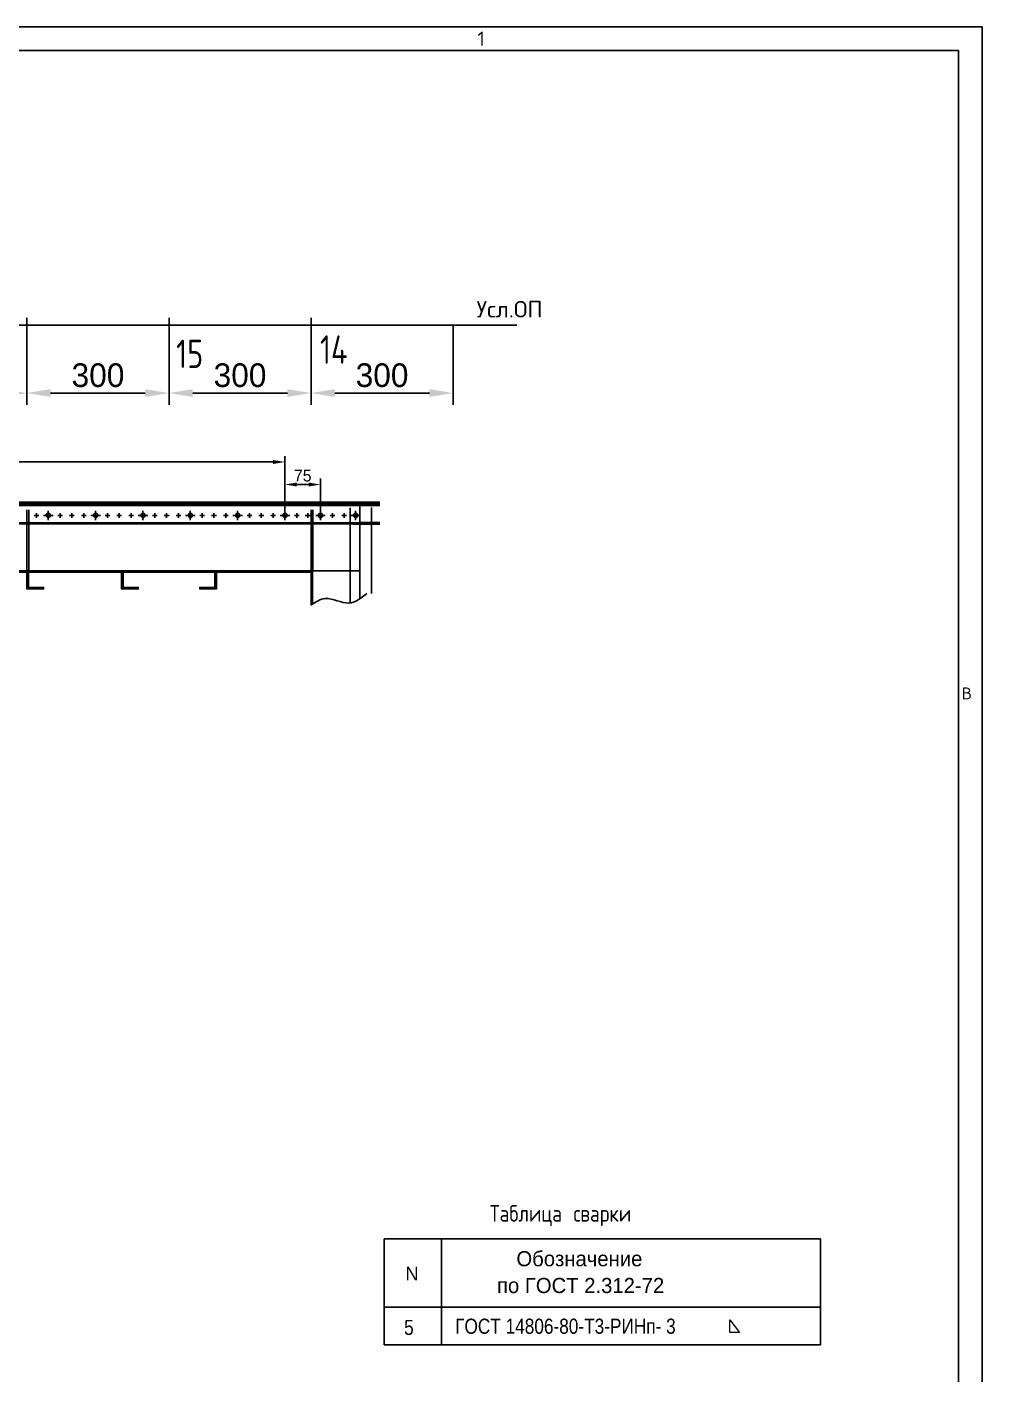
# Model space of a CAD drawing. Header units: millimetres. Extents: x -79737 to -71327, y -35924 to -29984.
# Drawn here: x -73345 to -71327, y -32830 to -29984 of the extents above; entities that cross this region are included whole.
import ezdxf
from ezdxf.enums import TextEntityAlignment as Align
from ezdxf.lldxf.tags import DXFTag

# ---------------------------------------------------------------- set-up
doc = ezdxf.new("R2010")
doc.units = ezdxf.units.MM
doc.styles.add('2_5', font='txt.shx', dxfattribs={"height": 2.5})
doc.styles.add('3', font='txt.shx', dxfattribs={"height": 3})
doc.styles.add('3.5', font='txt.shx', dxfattribs={"height": 3.5})
doc.styles.add('KTEXTSTYLE', font='GOST_AU.SHX', dxfattribs={"width": 0.96, "height": 5})
tags = doc.linetypes.add('DASH1', pattern=[75, 50, -25]).pattern_tags.tags
tags[6:7] = [DXFTag(74, 4), DXFTag(75, 0), DXFTag(340, '0'), DXFTag(46, 1.0), DXFTag(50, 0.0), DXFTag(44, 0.0), DXFTag(45, 0.0)]
tags[4:5] = [DXFTag(74, 4), DXFTag(75, 0), DXFTag(340, '0'), DXFTag(46, 1.0), DXFTag(50, 0.0), DXFTag(44, 0.0), DXFTag(45, 0.0)]
tags = doc.linetypes.add('DASH5', pattern=[90, 40, -20, 10, -20]).pattern_tags.tags
tags[10:11] = [DXFTag(74, 4), DXFTag(75, 0), DXFTag(340, '0'), DXFTag(46, 1.0), DXFTag(50, 0.0), DXFTag(44, 0.0), DXFTag(45, 0.0)]
tags[8:9] = [DXFTag(74, 4), DXFTag(75, 0), DXFTag(340, '0'), DXFTag(46, 1.0), DXFTag(50, 0.0), DXFTag(44, 0.0), DXFTag(45, 0.0)]
tags[6:7] = [DXFTag(74, 4), DXFTag(75, 0), DXFTag(340, '0'), DXFTag(46, 1.0), DXFTag(50, 0.0), DXFTag(44, 0.0), DXFTag(45, 0.0)]
tags[4:5] = [DXFTag(74, 4), DXFTag(75, 0), DXFTag(340, '0'), DXFTag(46, 1.0), DXFTag(50, 0.0), DXFTag(44, 0.0), DXFTag(45, 0.0)]
doc.dimstyles.new('ISO-10', dxfattribs={"dimscale": 10, "dimtxt": 2.5, "dimasz": 2.5, "dimexe": 1.25, "dimexo": 0, "dimtad": 1, "dimdec": 0, "dimtxsty": 'Standard', "dimcen": 2.5, "dimclrd": 7, "dimclre": 7, "dimclrt": 4, "dimadec": 0, "dimazin": 0, "dimtfac": 1, "dimtdec": 0, "dimtmove": 0, "dimatfit": 3, "dimfxl": 1, "dimarcsym": 0})
doc.dimstyles.new('PB20', dxfattribs={"dimscale": 20, "dimtxt": 2.5, "dimasz": 2.5, "dimexe": 1.25, "dimexo": 0, "dimtad": 1, "dimdec": 0, "dimtxsty": 'Standard', "dimcen": 2.5, "dimclrd": 7, "dimclre": 7, "dimclrt": 4, "dimadec": 0, "dimazin": 0, "dimtfac": 1, "dimtdec": 0, "dimtmove": 0, "dimatfit": 3, "dimfxl": 1.25, "dimarcsym": 0})

# ---------------------------------------------------------------- blocks, each defined once
blk = doc.blocks.new('*D113')
at = {"color": 7, "lineweight": -2}
for p, q in [((-75199.5, -30935.9), (-75199.5, -30890.5)), ((-75174.5, -30903), (-72824.5, -30903)), ((-72799.5, -31005.9), (-72799.5, -30890.5))]:
    blk.add_line(p, q, dxfattribs=at)
at = {"color": 7}
for points in [[(-75174.5, -30898.8), (-75174.5, -30907.2), (-75199.5, -30903)], [(-72824.5, -30898.8), (-72824.5, -30907.2), (-72799.5, -30903)]]:
    blk.add_solid(points, dxfattribs=at)
at = {"layer": 'Defpoints', "color": 0}
for p in [(-72799.5, -30903), (-75199.5, -30935.9), (-72799.5, -31005.9)]:
    blk.add_point(p, dxfattribs=at)
at = {"color": 4, "insert": (-73999.5, -30884.3), "char_height": 25, "attachment_point": 5}
blk.add_mtext('100x24=2400', dxfattribs=at)
blk = doc.blocks.new('*D177')
at = {"color": 7, "lineweight": -2}
for p, q in [((-72799.5, -30956.7), (-72799.5, -30938.1)), ((-72724.5, -31005.9), (-72724.5, -30938.1)), ((-72774.5, -30950.6), (-72749.5, -30950.6))]:
    blk.add_line(p, q, dxfattribs=at)
at = {"color": 7}
for points in [[(-72774.5, -30946.4), (-72774.5, -30954.8), (-72799.5, -30950.6)], [(-72749.5, -30946.4), (-72749.5, -30954.8), (-72724.5, -30950.6)]]:
    blk.add_solid(points, dxfattribs=at)
at = {"layer": 'Defpoints', "color": 0}
for p in [(-72799.5, -30956.7), (-72724.5, -30950.6), (-72724.5, -31005.9)]:
    blk.add_point(p, dxfattribs=at)
at = {"color": 4, "insert": (-72762, -30931.8), "char_height": 25, "attachment_point": 5}
blk.add_mtext('75', dxfattribs=at)
blk = doc.blocks.new('*D150')
at = {"color": 7, "lineweight": -2}
for p, q in [((-73644.5, -30614.2), (-73644.5, -30782.4)), ((-73344.5, -30614.2), (-73344.5, -30782.4)), ((-73594.5, -30757.4), (-73394.5, -30757.4))]:
    blk.add_line(p, q, dxfattribs=at)
at = {"color": 7}
for points in [[(-73594.5, -30749.1), (-73594.5, -30765.7), (-73644.5, -30757.4)], [(-73394.5, -30749.1), (-73394.5, -30765.7), (-73344.5, -30757.4)]]:
    blk.add_solid(points, dxfattribs=at)
at = {"layer": 'Defpoints', "color": 0}
for p in [(-73644.5, -30614.2), (-73344.5, -30614.2), (-73344.5, -30757.4)]:
    blk.add_point(p, dxfattribs=at)
at = {"color": 4, "insert": (-73494.5, -30719.9), "char_height": 50, "attachment_point": 5}
blk.add_mtext('300', dxfattribs=at)
blk = doc.blocks.new('*D151')
at = {"color": 7, "lineweight": -2}
for p, q in [((-73344.5, -30614.2), (-73344.5, -30782.4)), ((-73044.5, -30614.2), (-73044.5, -30782.4)), ((-73294.5, -30757.4), (-73094.5, -30757.4))]:
    blk.add_line(p, q, dxfattribs=at)
at = {"color": 7}
for points in [[(-73294.5, -30749.1), (-73294.5, -30765.7), (-73344.5, -30757.4)], [(-73094.5, -30749.1), (-73094.5, -30765.7), (-73044.5, -30757.4)]]:
    blk.add_solid(points, dxfattribs=at)
at = {"layer": 'Defpoints', "color": 0}
for p in [(-73344.5, -30614.2), (-73044.5, -30614.2), (-73044.5, -30757.4)]:
    blk.add_point(p, dxfattribs=at)
at = {"color": 4, "insert": (-73194.5, -30719.9), "char_height": 50, "attachment_point": 5}
blk.add_mtext('300', dxfattribs=at)
blk = doc.blocks.new('*D152')
at = {"color": 7, "lineweight": -2}
for p, q in [((-73044.5, -30614.2), (-73044.5, -30782.4)), ((-72744.5, -30614.2), (-72744.5, -30782.4)), ((-72994.5, -30757.4), (-72794.5, -30757.4))]:
    blk.add_line(p, q, dxfattribs=at)
at = {"color": 7}
for points in [[(-72994.5, -30749.1), (-72994.5, -30765.7), (-73044.5, -30757.4)], [(-72794.5, -30749.1), (-72794.5, -30765.7), (-72744.5, -30757.4)]]:
    blk.add_solid(points, dxfattribs=at)
at = {"layer": 'Defpoints', "color": 0}
for p in [(-73044.5, -30614.2), (-72744.5, -30614.2), (-72744.5, -30757.4)]:
    blk.add_point(p, dxfattribs=at)
at = {"color": 4, "insert": (-72894.5, -30719.9), "char_height": 50, "attachment_point": 5}
blk.add_mtext('300', dxfattribs=at)
blk = doc.blocks.new('*D153')
at = {"color": 7, "lineweight": -2}
for p, q in [((-72744.5, -30614.2), (-72744.5, -30782.4)), ((-72444.5, -30614.2), (-72444.5, -30782.4)), ((-72694.5, -30757.4), (-72494.5, -30757.4))]:
    blk.add_line(p, q, dxfattribs=at)
at = {"color": 7}
for points in [[(-72694.5, -30749), (-72694.5, -30765.7), (-72744.5, -30757.4)], [(-72494.5, -30749), (-72494.5, -30765.7), (-72444.5, -30757.4)]]:
    blk.add_solid(points, dxfattribs=at)
at = {"layer": 'Defpoints', "color": 0}
for p in [(-72744.5, -30614.2), (-72444.5, -30614.2), (-72444.5, -30757.4)]:
    blk.add_point(p, dxfattribs=at)
at = {"color": 4, "insert": (-72594.5, -30719.9), "char_height": 50, "attachment_point": 5}
blk.add_mtext('300', dxfattribs=at)
blk = doc.blocks.new('*D158')
at = {"color": 7, "lineweight": -2}
for p, q in [((-73644.5, -30614.2), (-73644.5, -30782.4)), ((-73344.5, -30614.2), (-73344.5, -30782.4)), ((-73594.5, -30757.4), (-73394.5, -30757.4))]:
    blk.add_line(p, q, dxfattribs=at)
at = {"color": 7}
for points in [[(-73594.5, -30749.1), (-73594.5, -30765.7), (-73644.5, -30757.4)], [(-73394.5, -30749.1), (-73394.5, -30765.7), (-73344.5, -30757.4)]]:
    blk.add_solid(points, dxfattribs=at)
at = {"layer": 'Defpoints', "color": 0}
for p in [(-73644.5, -30614.2), (-73344.5, -30614.2), (-73344.5, -30757.4)]:
    blk.add_point(p, dxfattribs=at)
at = {"color": 4, "insert": (-73494.5, -30719.9), "char_height": 50, "attachment_point": 5}
blk.add_mtext('300', dxfattribs=at)
blk = doc.blocks.new('*D159')
at = {"color": 7, "lineweight": -2}
for p, q in [((-73344.5, -30614.2), (-73344.5, -30782.4)), ((-73044.5, -30614.2), (-73044.5, -30782.4)), ((-73294.5, -30757.4), (-73094.5, -30757.4))]:
    blk.add_line(p, q, dxfattribs=at)
at = {"color": 7}
for points in [[(-73294.5, -30749.1), (-73294.5, -30765.7), (-73344.5, -30757.4)], [(-73094.5, -30749.1), (-73094.5, -30765.7), (-73044.5, -30757.4)]]:
    blk.add_solid(points, dxfattribs=at)
at = {"layer": 'Defpoints', "color": 0}
for p in [(-73344.5, -30614.2), (-73044.5, -30614.2), (-73044.5, -30757.4)]:
    blk.add_point(p, dxfattribs=at)
at = {"color": 4, "insert": (-73194.5, -30719.9), "char_height": 50, "attachment_point": 5}
blk.add_mtext('300', dxfattribs=at)
blk = doc.blocks.new('*D160')
at = {"color": 7, "lineweight": -2}
for p, q in [((-73044.5, -30614.2), (-73044.5, -30782.4)), ((-72744.5, -30614.2), (-72744.5, -30782.4)), ((-72994.5, -30757.4), (-72794.5, -30757.4))]:
    blk.add_line(p, q, dxfattribs=at)
at = {"color": 7}
for points in [[(-72994.5, -30749.1), (-72994.5, -30765.7), (-73044.5, -30757.4)], [(-72794.5, -30749.1), (-72794.5, -30765.7), (-72744.5, -30757.4)]]:
    blk.add_solid(points, dxfattribs=at)
at = {"layer": 'Defpoints', "color": 0}
for p in [(-73044.5, -30614.2), (-72744.5, -30614.2), (-72744.5, -30757.4)]:
    blk.add_point(p, dxfattribs=at)
at = {"color": 4, "insert": (-72894.5, -30719.9), "char_height": 50, "attachment_point": 5}
blk.add_mtext('300', dxfattribs=at)
blk = doc.blocks.new('*D161')
at = {"color": 7, "lineweight": -2}
for p, q in [((-72744.5, -30614.2), (-72744.5, -30782.4)), ((-72444.5, -30614.2), (-72444.5, -30782.4)), ((-72694.5, -30757.4), (-72494.5, -30757.4))]:
    blk.add_line(p, q, dxfattribs=at)
at = {"color": 7}
for points in [[(-72694.5, -30749), (-72694.5, -30765.7), (-72744.5, -30757.4)], [(-72494.5, -30749), (-72494.5, -30765.7), (-72444.5, -30757.4)]]:
    blk.add_solid(points, dxfattribs=at)
at = {"layer": 'Defpoints', "color": 0}
for p in [(-72744.5, -30614.2), (-72444.5, -30614.2), (-72444.5, -30757.4)]:
    blk.add_point(p, dxfattribs=at)
at = {"color": 4, "insert": (-72594.5, -30719.9), "char_height": 50, "attachment_point": 5}
blk.add_mtext('300', dxfattribs=at)

msp = doc.modelspace()

# ---------------------------------------------------------------- linework, layer by layer
at = {"color": 0}
for p, q in [((-71327.2, -29983.7), (-79737.2, -29983.7)), ((-71327.2, -35923.7), (-71327.2, -29983.7)), ((-71377.2, -30033.7), (-79537.2, -30033.7)), ((-71377.2, -35873.7), (-71377.2, -30033.7)), ((-73329.5, -31015.9), (-73319.5, -31015.9)), ((-73329.5, -31015.9), (-73319.5, -31015.9)), ((-73324.5, -31010.9), (-73324.5, -31020.9)), ((-73324.5, -31010.9), (-73324.5, -31020.9)), ((-73309.5, -31015.9), (-73289.5, -31015.9)), ((-73299.5, -31005.9), (-73299.5, -31025.9)), ((-73279.5, -31015.9), (-73269.5, -31015.9)), ((-73279.5, -31015.9), (-73269.5, -31015.9)), ((-73274.5, -31010.9), (-73274.5, -31020.9)), ((-73274.5, -31010.9), (-73274.5, -31020.9)), ((-73254.5, -31015.9), (-73244.5, -31015.9)), ((-73254.5, -31015.9), (-73244.5, -31015.9)), ((-73249.5, -31010.9), (-73249.5, -31020.9)), ((-73249.5, -31010.9), (-73249.5, -31020.9)), ((-73229.5, -31015.9), (-73219.5, -31015.9)), ((-73229.5, -31015.9), (-73219.5, -31015.9)), ((-73224.5, -31010.9), (-73224.5, -31020.9)), ((-73224.5, -31010.9), (-73224.5, -31020.9)), ((-73209.5, -31015.9), (-73189.5, -31015.9)), ((-73199.5, -31005.9), (-73199.5, -31025.9)), ((-73179.5, -31015.9), (-73169.5, -31015.9)), ((-73179.5, -31015.9), (-73169.5, -31015.9)), ((-73174.5, -31010.9), (-73174.5, -31020.9)), ((-73174.5, -31010.9), (-73174.5, -31020.9)), ((-73154.5, -31015.9), (-73144.5, -31015.9)), ((-73154.5, -31015.9), (-73144.5, -31015.9)), ((-73149.5, -31010.9), (-73149.5, -31020.9)), ((-73149.5, -31010.9), (-73149.5, -31020.9)), ((-73129.5, -31015.9), (-73119.5, -31015.9)), ((-73129.5, -31015.9), (-73119.5, -31015.9)), ((-73124.5, -31010.9), (-73124.5, -31020.9)), ((-73124.5, -31010.9), (-73124.5, -31020.9)), ((-73109.5, -31015.9), (-73089.5, -31015.9)), ((-73099.5, -31005.9), (-73099.5, -31025.9)), ((-73079.5, -31015.9), (-73069.5, -31015.9)), ((-73079.5, -31015.9), (-73069.5, -31015.9)), ((-73074.5, -31010.9), (-73074.5, -31020.9)), ((-73074.5, -31010.9), (-73074.5, -31020.9)), ((-73054.5, -31015.9), (-73044.5, -31015.9)), ((-73054.5, -31015.9), (-73044.5, -31015.9)), ((-73049.5, -31010.9), (-73049.5, -31020.9)), ((-73049.5, -31010.9), (-73049.5, -31020.9)), ((-73029.5, -31015.9), (-73019.5, -31015.9)), ((-73029.5, -31015.9), (-73019.5, -31015.9)), ((-73024.5, -31010.9), (-73024.5, -31020.9)), ((-73024.5, -31010.9), (-73024.5, -31020.9)), ((-73009.5, -31015.9), (-72989.5, -31015.9)), ((-72999.5, -31005.9), (-72999.5, -31025.9)), ((-72979.5, -31015.9), (-72969.5, -31015.9)), ((-72979.5, -31015.9), (-72969.5, -31015.9)), ((-72974.5, -31010.9), (-72974.5, -31020.9)), ((-72974.5, -31010.9), (-72974.5, -31020.9)), ((-72954.5, -31015.9), (-72944.5, -31015.9)), ((-72954.5, -31015.9), (-72944.5, -31015.9)), ((-72949.5, -31010.9), (-72949.5, -31020.9)), ((-72949.5, -31010.9), (-72949.5, -31020.9)), ((-72929.5, -31015.9), (-72919.5, -31015.9)), ((-72929.5, -31015.9), (-72919.5, -31015.9)), ((-72924.5, -31010.9), (-72924.5, -31020.9)), ((-72924.5, -31010.9), (-72924.5, -31020.9)), ((-72909.5, -31015.9), (-72889.5, -31015.9)), ((-72899.5, -31005.9), (-72899.5, -31025.9)), ((-72879.5, -31015.9), (-72869.5, -31015.9)), ((-72879.5, -31015.9), (-72869.5, -31015.9)), ((-72874.5, -31010.9), (-72874.5, -31020.9)), ((-72874.5, -31010.9), (-72874.5, -31020.9)), ((-72854.5, -31015.9), (-72844.5, -31015.9)), ((-72854.5, -31015.9), (-72844.5, -31015.9)), ((-72849.5, -31010.9), (-72849.5, -31020.9)), ((-72849.5, -31010.9), (-72849.5, -31020.9)), ((-72829.5, -31015.9), (-72819.5, -31015.9)), ((-72829.5, -31015.9), (-72819.5, -31015.9)), ((-72824.5, -31010.9), (-72824.5, -31020.9)), ((-72824.5, -31010.9), (-72824.5, -31020.9)), ((-72809.5, -31015.9), (-72789.5, -31015.9)), ((-72799.5, -31005.9), (-72799.5, -31025.9)), ((-72779.5, -31015.9), (-72769.5, -31015.9)), ((-72779.5, -31015.9), (-72769.5, -31015.9)), ((-72774.5, -31010.9), (-72774.5, -31020.9)), ((-72774.5, -31010.9), (-72774.5, -31020.9)), ((-72756.6, -31015.9), (-72746.6, -31015.9)), ((-72756.6, -31015.9), (-72746.6, -31015.9)), ((-72751.6, -31010.9), (-72751.6, -31020.9)), ((-72751.6, -31010.9), (-72751.6, -31020.9)), ((-72734.5, -31015.9), (-72714.5, -31015.9)), ((-72729.5, -31015.9), (-72719.5, -31015.9)), ((-72729.5, -31015.9), (-72719.5, -31015.9)), ((-72724.5, -31005.9), (-72724.5, -31025.9)), ((-72724.5, -31010.9), (-72724.5, -31020.9)), ((-72724.5, -31010.9), (-72724.5, -31020.9)), ((-72704.4, -31015.9), (-72694.4, -31015.9)), ((-72704.4, -31015.9), (-72694.4, -31015.9)), ((-72699.4, -31010.9), (-72699.4, -31020.9)), ((-72699.4, -31010.9), (-72699.4, -31020.9)), ((-72679.5, -31015.9), (-72669.5, -31015.9)), ((-72679.5, -31015.9), (-72669.5, -31015.9)), ((-72674.5, -31010.9), (-72674.5, -31020.9)), ((-72674.5, -31010.9), (-72674.5, -31020.9)), ((-72660.5, -31015.9), (-72640.5, -31015.9)), ((-72650.5, -31005.9), (-72650.5, -31025.9)), ((-71668.6, -32544.8), (-72590.2, -32544.8)), ((-72590.2, -32544.8), (-72590.2, -32768.8)), ((-72468.6, -32544.8), (-72468.6, -32768.8)), ((-71668.6, -32544.8), (-71668.6, -32768.8)), ((-71668.6, -32688.8), (-72590.2, -32688.8)), ((-71668.6, -32768.8), (-72590.2, -32768.8))]:
    msp.add_line(p, q, dxfattribs=at)
at = {"color": 0, "linetype": 'Continuous'}
for p, q in [((-73344.5, -30630.2), (-73344.5, -30598.2)), ((-73044.5, -30630.2), (-73044.5, -30598.2)), ((-72744.5, -30630.2), (-72744.5, -30598.2)), ((-75391.8, -30614.2), (-72606.6, -30614.2)), ((-72641.5, -30991.6), (-75314.5, -30991.6)), ((-72641.5, -31034), (-72641.5, -30990.9)), ((-75314.5, -31034), (-72641.5, -31034)), ((-72641.5, -31034), (-72641.5, -31132.8)), ((-72641.5, -31132.8), (-75314.5, -31132.8)), ((-75214.5, -31132.8), (-72741.5, -31132.8)), ((-75214.5, -31135.9), (-72741.5, -31135.9)), ((-72744.5, -31135.9), (-72744.5, -31205.3)), ((-72741.5, -31132.8), (-72641.5, -31132.8)), ((-72741.5, -31203.4), (-72741.5, -31132.8)), ((-72741.5, -31135.9), (-72741.5, -31203.4)), ((-72641.5, -31132.8), (-72641.5, -31192))]:
    msp.add_line(p, q, dxfattribs=at)
at = {"color": 4}
msp.add_line((-75278.7, -30614.2), (-72309.7, -30614.2), dxfattribs=at)
at = {"color": 0, "linetype": 'DASH5'}
for p, q in [((-75338.3, -30987.6), (-72599, -30987.6)), ((-75338.3, -30987.6), (-72599, -30987.6)), ((-75338.3, -30991.6), (-72599, -30991.6)), ((-72641.2, -30991.6), (-72641.2, -31031.2)), ((-72599, -30991.6), (-72641.2, -30991.6)), ((-72599, -30994.6), (-72641.2, -30994.6)), ((-72661.5, -31199.5), (-72661.5, -30999.7)), ((-72616.5, -30999.3), (-72616.5, -31180.6)), ((-72656.5, -31034.4), (-72626.5, -31034.4)), ((-72641.5, -31034.1), (-72599, -31034.1)), ((-72599, -31031.2), (-72641.2, -31031.2))]:
    msp.add_line(p, q, dxfattribs=at)
at = {"color": 0, "linetype": 'DASH1'}
for p, q in [((-72641.5, -30994.6), (-75314.5, -30994.6)), ((-72641.5, -31031.6), (-75314.5, -31031.6))]:
    msp.add_line(p, q, dxfattribs=at)
at = {"color": 0, "linetype": 'DASH1', "ltscale": 0.7}
for p, q in [((-73344.5, -31004.1), (-73344.5, -31133.1)), ((-73340.5, -31004.1), (-73340.5, -31133.1)), ((-72744.5, -31004.1), (-72744.5, -31133.1)), ((-72740.5, -31004.1), (-72740.5, -31133.1))]:
    msp.add_line(p, q, dxfattribs=at)
at = {"color": 0, "linetype": 'Continuous', "lineweight": 0}
msp.add_line((-71859.9, -32715.5), (-71839.7, -32742.6), dxfattribs=at)
msp.add_lwpolyline([(-71839.7, -32742.6), (-71859.9, -32742.6), (-71859.9, -32715.5)], dxfattribs=at)
at = {"color": 0, "linetype": 'DASH5'}
for points in [[(-75314.5, -31034, 0), (-72641.5, -31034, 0), (-72641.5, -31132.8, 0), (-75314.5, -31132.8, 0), (-75314.5, -31034, 0)], [(-72641.5, -31192, 0), (-72641.5, -31034, 0), (-72599, -31034, 0)]]:
    msp.add_polyline3d(points, dxfattribs=at)
at = {"color": 0, "linetype": 'Continuous'}
for points in [[(-73341.5, -31135.9, 0), (-73341.5, -31168.1, 0), (-73309.5, -31168.1, 0), (-73309.5, -31171.2, 0), (-73344.5, -31171.2, 0), (-73344.5, -31135.9, 0)], [(-73141.5, -31135.9, 0), (-73141.5, -31168.1, 0), (-73109.5, -31168.1, 0), (-73109.5, -31171.2, 0), (-73144.5, -31171.2, 0), (-73144.5, -31135.9, 0)], [(-72947.5, -31135.9, 0), (-72947.5, -31168.1, 0), (-72979.5, -31168.1, 0), (-72979.5, -31171.2, 0), (-72944.5, -31171.2, 0), (-72944.5, -31135.9, 0)]]:
    msp.add_polyline3d(points, dxfattribs=at)
at = {"color": 0, "ltscale": 0.5}
for centre in [(-73299.5, -31015.9), (-73199.5, -31015.9), (-73099.5, -31015.9), (-72999.5, -31015.9), (-72899.5, -31015.9), (-72799.5, -31015.9), (-72724.5, -31015.9), (-72650.5, -31015.9)]:
    msp.add_circle(centre, 4.5, dxfattribs=at)
at = {"color": 0}
msp.add_spline([(-72744.5, -31205.3), (-72714.3, -31191.5), (-72664.8, -31201.1), (-72626.5, -31180.6)], degree=3, dxfattribs=at)

# ---------------------------------------------------------------- texts
for s, height, style, p in [('1', 30, '3', (-72393, -30032.6)), ('Усл.ОП', 35, '3.5', (-72394.9, -30608.2)), ('B', 25, '2_5', (-71370.5, -31412))]:
    msp.add_text(s, height=height, dxfattribs=dict(at, style=style)).set_placement(p, align=Align.BOTTOM_LEFT)
at = {"color": 0, "style": '3.5', "width": 0.8}
msp.add_text('Таблица сварки', height=35, dxfattribs=at).set_placement((-72366.9, -32508.3))
at = {"color": 0, "linetype": 'Continuous'}
for s, height, p in [('Обозначение', 32, (-72310.7, -32602.5)), ('N', 28.8, (-72545.2, -32632.3)), ('по ГОСТ 2.312-72', 32, (-72351.7, -32659.1))]:
    msp.add_text(s, height=height, dxfattribs=at).set_placement(p)
at = {"color": 0, "width": 0.85}
msp.add_text('5', height=32, dxfattribs=at).set_placement((-72547.9, -32747.7))
msp.add_text('ГОСТ 14806-80-T3-РИНп- 3 ', height=32, dxfattribs=at).set_placement((-72440.1, -32754.8), align=Align.BOTTOM_LEFT)
at = {"color": 0, "char_height": 2.5, "attachment_point": 1, "style": 'KTEXTSTYLE'}
for s, insert in [('{\\H24x;\\W0.965;\\C6;15}', (-73029.5, -30644.5)), ('{\\H24x;\\W0.965;\\C6;14}', (-72725.7, -30635.5))]:
    msp.add_mtext(s, dxfattribs=dict(at, insert=insert))

# ---------------------------------------------------------------- dimensions: what is measured, and where the dimension line sits
at = {"color": 0}
for base, p1, p2, dimstyle, picture, middle in [((-73344.5, -30757.4), (-73644.5, -30614.2), (-73344.5, -30614.2), 'PB20', '*D150', (-73494.5, -30719.9)), ((-73344.5, -30757.4), (-73644.5, -30614.2), (-73344.5, -30614.2), 'PB20', '*D158', (-73494.5, -30719.9)), ((-73044.5, -30757.4), (-73344.5, -30614.2), (-73044.5, -30614.2), 'PB20', '*D151', (-73194.5, -30719.9)), ((-73044.5, -30757.4), (-73344.5, -30614.2), (-73044.5, -30614.2), 'PB20', '*D159', (-73194.5, -30719.9)), ((-72744.5, -30757.4), (-73044.5, -30614.2), (-72744.5, -30614.2), 'PB20', '*D152', (-72894.5, -30719.9)), ((-72744.5, -30757.4), (-73044.5, -30614.2), (-72744.5, -30614.2), 'PB20', '*D160', (-72894.5, -30719.9)), ((-72444.5, -30757.4), (-72744.5, -30614.2), (-72444.5, -30614.2), 'PB20', '*D153', (-72594.5, -30719.9)), ((-72444.5, -30757.4), (-72744.5, -30614.2), (-72444.5, -30614.2), 'PB20', '*D161', (-72594.5, -30719.9)), ((-72724.5, -30950.6), (-72799.5, -30956.7), (-72724.5, -31005.9), 'ISO-10', '*D177', (-72762, -30931.8))]:
    dim = msp.add_linear_dim(base=base, p1=p1, p2=p2, dimstyle=dimstyle, dxfattribs=at)
    dim.commit()
    dim.dimension.update_dxf_attribs({"geometry": picture, "text_midpoint": middle})
dim = msp.add_linear_dim(base=(-72799.5, -30903), p1=(-75199.5, -30935.9), p2=(-72799.5, -31005.9), text='100x24=<>', dimstyle='ISO-10', dxfattribs=at)
dim.commit()
dim.dimension.update_dxf_attribs({"geometry": '*D113', "text_midpoint": (-73999.5, -30884.3)})

doc.saveas('drawing.dxf')
